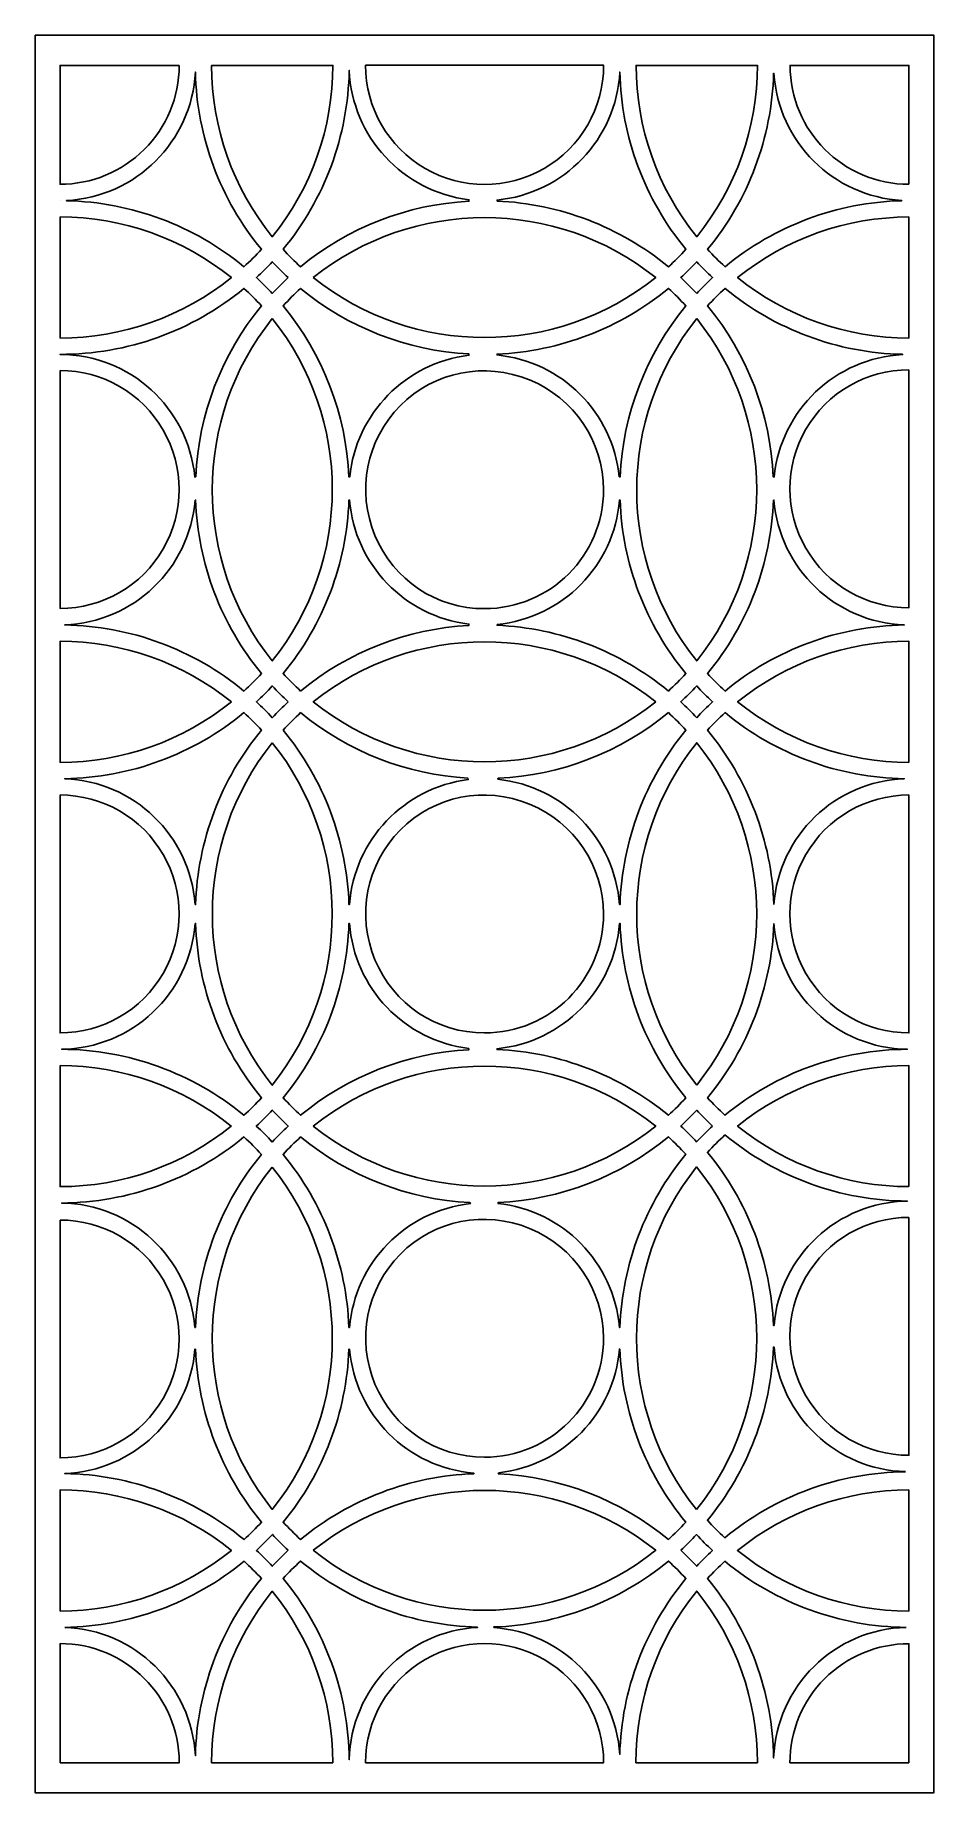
# Model space of a CAD drawing. Header units: centimetres. Extents: x -20.4 to -14.4, y -2.7 to 9.
import ezdxf

# ---------------------------------------------------------------- set-up
doc = ezdxf.new("R2010")
doc.units = ezdxf.units.CM
doc.header["$MEASUREMENT"] = 0
doc.layers.add('layer 1', color=7, linetype='Continuous')

msp = doc.modelspace()

# ---------------------------------------------------------------- linework, layer by layer
at = {"layer": 'layer 1', "color": 250, "lineweight": 30}
for points, knots in [([(-20.35797, 9.00077), (-20.35797, 9.00077), (-14.37881, 9.00077), (-14.37881, 9.00077), (-14.37881, 9.00077), (-14.37881, 9.00077), (-14.37881, -2.69947), (-14.37881, -2.69947), (-14.37881, -2.69947), (-14.37881, -2.69947), (-20.35797, -2.69947), (-20.35797, -2.69947), (-20.35797, -2.69947), (-20.35797, -2.69947), (-20.35797, 9.00077), (-20.35797, 9.00077)], [0, 0, 0, 0, 0.2, 0.2, 0.2, 0.2, 0.4, 0.4, 0.4, 0.4, 0.6, 0.6, 0.6, 0.6, 1, 1, 1, 1]), ([(-19.39979, 8.79985), (-19.39979, 8.79985), (-20.19246, 8.79985), (-20.19246, 8.79985), (-20.19246, 8.79985), (-20.19246, 8.79985), (-20.19246, 8.00802), (-20.19246, 8.00802), (-20.19246, 8.00802), (-19.98231, 8.00795), (-19.78073, 8.09134), (-19.63209, 8.23988), (-19.63209, 8.23988), (-19.48344, 8.38839), (-19.39988, 8.58889), (-19.39979, 8.79904)], [0, 0, 0, 0, 0.2, 0.2, 0.2, 0.2, 0.4, 0.4, 0.4, 0.4, 0.6, 0.6, 0.6, 0.6, 1, 1, 1, 1]), ([(-19.18371, 8.79985), (-19.18367, 8.38457), (-19.04145, 7.98205), (-18.78041, 7.65902), (-18.78041, 7.65902), (-18.51943, 7.98207), (-18.37711, 8.38457), (-18.37715, 8.79985), (-18.37715, 8.79985), (-18.37715, 8.79985), (-19.18371, 8.79985), (-19.18371, 8.79985)], [0, 0, 0, 0, 0.25, 0.25, 0.25, 0.25, 0.5, 0.5, 0.5, 0.5, 1, 1, 1, 1]), ([(-18.15941, 8.79988), (-18.15966, 8.5169), (-18.00887, 8.2553), (-17.76389, 8.11367), (-17.76389, 8.11367), (-17.5189, 7.97203), (-17.21696, 7.9719), (-16.97187, 8.1133), (-16.97187, 8.1133), (-16.72676, 8.25473), (-16.57575, 8.51549), (-16.57575, 8.79847), (-16.57575, 8.79847), (-16.57575, 8.79847), (-16.57575, 8.79921), (-16.57575, 8.79921), (-16.57575, 8.79921), (-16.57575, 8.79921), (-16.57575, 8.79988), (-16.57575, 8.79988), (-16.57575, 8.79988), (-16.57575, 8.79988), (-18.15941, 8.79988), (-18.15941, 8.79988)], [0, 0, 0, 0, 0.14285714, 0.14285714, 0.14285714, 0.14285714, 0.28571429, 0.28571429, 0.28571429, 0.28571429, 0.42857143, 0.42857143, 0.42857143, 0.42857143, 0.57142857, 0.57142857, 0.57142857, 0.57142857, 0.71428571, 0.71428571, 0.71428571, 0.71428571, 1, 1, 1, 1]), ([(-15.55306, 8.79985), (-15.55306, 8.79985), (-16.35964, 8.79985), (-16.35964, 8.79985), (-16.35964, 8.79985), (-16.35962, 8.38454), (-16.21738, 7.98203), (-15.95636, 7.659), (-15.95636, 7.659), (-15.69539, 7.98207), (-15.55304, 8.38457), (-15.55306, 8.79988)], [0, 0, 0, 0, 0.25, 0.25, 0.25, 0.25, 0.5, 0.5, 0.5, 0.5, 1, 1, 1, 1]), ([(-14.54434, 8.00802), (-14.54434, 8.00802), (-14.54434, 8.79985), (-14.54434, 8.79985), (-14.54434, 8.79985), (-14.54434, 8.79985), (-15.33534, 8.79985), (-15.33534, 8.79985), (-15.33534, 8.79985), (-15.33507, 8.36259), (-14.9816, 8.0082), (-14.54432, 8.00802)], [0, 0, 0, 0, 0.25, 0.25, 0.25, 0.25, 0.5, 0.5, 0.5, 0.5, 1, 1, 1, 1]), ([(-20.15014, 7.90013), (-20.15014, 7.90013), (-20.14962, 7.89868), (-20.14962, 7.89868), (-20.14962, 7.89868), (-19.71785, 7.88891), (-19.30173, 7.73398), (-18.9686, 7.45912), (-18.9686, 7.45912), (-18.92816, 7.49604), (-18.88943, 7.53477), (-18.85247, 7.57517), (-18.85247, 7.57517), (-19.1272, 7.90804), (-19.28202, 8.32393), (-19.29204, 8.75542), (-19.29204, 8.75542), (-19.316, 8.29263), (-19.68731, 7.92305), (-20.15014, 7.90013)], [0, 0, 0, 0, 0.16666667, 0.16666667, 0.16666667, 0.16666667, 0.33333333, 0.33333333, 0.33333333, 0.33333333, 0.5, 0.5, 0.5, 0.5, 0.66666667, 0.66666667, 0.66666667, 0.66666667, 1, 1, 1, 1]), ([(-18.70835, 7.57517), (-18.67135, 7.5347), (-18.63254, 7.49592), (-18.59203, 7.45894), (-18.59203, 7.45894), (-18.27505, 7.72036), (-17.88239, 7.8734), (-17.47212, 7.89558), (-17.47212, 7.89558), (-17.47212, 7.89558), (-17.47212, 7.90528), (-17.47212, 7.90528), (-17.47212, 7.90528), (-17.91222, 7.95885), (-18.24911, 8.32361), (-18.26857, 8.76654), (-18.26857, 8.76654), (-18.27607, 8.3312), (-18.43124, 7.91102), (-18.70835, 7.57517)], [0, 0, 0, 0, 0.16666667, 0.16666667, 0.16666667, 0.16666667, 0.33333333, 0.33333333, 0.33333333, 0.33333333, 0.5, 0.5, 0.5, 0.5, 0.66666667, 0.66666667, 0.66666667, 0.66666667, 1, 1, 1, 1]), ([(-17.28504, 7.89657), (-16.86758, 7.8785), (-16.46714, 7.72477), (-16.14475, 7.45894), (-16.14475, 7.45894), (-16.10423, 7.4959), (-16.06543, 7.5347), (-16.02842, 7.57517), (-16.02842, 7.57517), (-16.30316, 7.90804), (-16.45798, 8.32393), (-16.46797, 8.75542), (-16.46797, 8.75542), (-16.49166, 8.30846), (-16.83954, 7.94597), (-17.28504, 7.90297), (-17.28504, 7.90297), (-17.28504, 7.90297), (-17.28506, 7.89657), (-17.28506, 7.89657)], [0, 0, 0, 0, 0.16666667, 0.16666667, 0.16666667, 0.16666667, 0.33333333, 0.33333333, 0.33333333, 0.33333333, 0.5, 0.5, 0.5, 0.5, 0.66666667, 0.66666667, 0.66666667, 0.66666667, 1, 1, 1, 1]), ([(-14.59258, 7.90052), (-15.04882, 7.92672), (-15.4137, 8.29032), (-15.44261, 8.74637), (-15.44261, 8.74637), (-15.44261, 8.74637), (-15.44497, 8.74685), (-15.44497, 8.74685), (-15.44497, 8.74685), (-15.45674, 8.31834), (-15.61149, 7.90583), (-15.88429, 7.57517), (-15.88429, 7.57517), (-15.84736, 7.53475), (-15.80861, 7.49604), (-15.76817, 7.45912), (-15.76817, 7.45912), (-15.43649, 7.73289), (-15.02234, 7.88759), (-14.5924, 7.89856), (-14.5924, 7.89856), (-14.5924, 7.89856), (-14.59258, 7.90052), (-14.59258, 7.90052)], [0, 0, 0, 0, 0.14285714, 0.14285714, 0.14285714, 0.14285714, 0.28571429, 0.28571429, 0.28571429, 0.28571429, 0.42857143, 0.42857143, 0.42857143, 0.42857143, 0.57142857, 0.57142857, 0.57142857, 0.57142857, 0.71428571, 0.71428571, 0.71428571, 0.71428571, 1, 1, 1, 1]), ([(-18.50813, 7.38692), (-17.84082, 6.8551), (-16.89554, 6.85457), (-16.22865, 7.38692), (-16.22865, 7.38692), (-16.89586, 7.91908), (-17.84136, 7.91961), (-18.50813, 7.38692)], [0, 0, 0, 0, 0.33333333, 0.33333333, 0.33333333, 0.33333333, 1, 1, 1, 1]), ([(-20.19243, 7.79032), (-19.77764, 7.79016), (-19.37518, 7.64774), (-19.05249, 7.38711), (-19.05249, 7.38711), (-19.37523, 7.12665), (-19.77773, 6.98459), (-20.19246, 6.98455), (-20.19246, 6.98455), (-20.19246, 6.98455), (-20.19243, 7.79032), (-20.19243, 7.79032)], [0, 0, 0, 0, 0.25, 0.25, 0.25, 0.25, 0.5, 0.5, 0.5, 0.5, 1, 1, 1, 1]), ([(-14.54434, 7.79032), (-14.95932, 7.79009), (-15.3615, 7.6479), (-15.68429, 7.38711), (-15.68429, 7.38711), (-15.36135, 7.12658), (-14.95923, 6.98453), (-14.54434, 6.98455), (-14.54434, 6.98455), (-14.54434, 6.98455), (-14.54434, 7.79032), (-14.54434, 7.79032)], [0, 0, 0, 0, 0.25, 0.25, 0.25, 0.25, 0.5, 0.5, 0.5, 0.5, 1, 1, 1, 1]), ([(-18.6745, 7.3869), (-18.71116, 7.42079), (-18.7465, 7.45611), (-18.78041, 7.49274), (-18.78041, 7.49274), (-18.81427, 7.45615), (-18.84956, 7.4209), (-18.88615, 7.38706), (-18.88615, 7.38706), (-18.84952, 7.35313), (-18.81421, 7.31779), (-18.78029, 7.28111), (-18.78029, 7.28111), (-18.74641, 7.31775), (-18.71111, 7.35302), (-18.6745, 7.3869)], [0, 0, 0, 0, 0.2, 0.2, 0.2, 0.2, 0.4, 0.4, 0.4, 0.4, 0.6, 0.6, 0.6, 0.6, 1, 1, 1, 1]), ([(-15.95647, 7.28111), (-15.92259, 7.31779), (-15.88727, 7.35313), (-15.85062, 7.38706), (-15.85062, 7.38706), (-15.88722, 7.4209), (-15.9225, 7.45615), (-15.95636, 7.49274), (-15.95636, 7.49274), (-15.99027, 7.45609), (-16.02561, 7.42079), (-16.06229, 7.3869), (-16.06229, 7.3869), (-16.02566, 7.35302), (-15.99037, 7.31775), (-15.9565, 7.28111)], [0, 0, 0, 0, 0.2, 0.2, 0.2, 0.2, 0.4, 0.4, 0.4, 0.4, 0.6, 0.6, 0.6, 0.6, 1, 1, 1, 1]), ([(-19.28992, 6.05966), (-19.28992, 6.05966), (-19.29575, 6.05966), (-19.29575, 6.05966), (-19.29575, 6.05966), (-19.34095, 6.52185), (-19.72805, 6.87463), (-20.19246, 6.87571), (-20.19246, 6.87571), (-19.7458, 6.87574), (-19.3133, 7.03092), (-18.96865, 7.31502), (-18.96865, 7.31502), (-18.92814, 7.27802), (-18.88932, 7.23917), (-18.85234, 7.19864), (-18.85234, 7.19864), (-19.11797, 6.87645), (-19.27157, 6.47684), (-19.28992, 6.05966)], [0, 0, 0, 0, 0.16666667, 0.16666667, 0.16666667, 0.16666667, 0.33333333, 0.33333333, 0.33333333, 0.33333333, 0.5, 0.5, 0.5, 0.5, 0.66666667, 0.66666667, 0.66666667, 0.66666667, 1, 1, 1, 1]), ([(-18.592, 7.31489), (-18.6325, 7.27791), (-18.6713, 7.23911), (-18.70828, 7.19861), (-18.70828, 7.19861), (-18.44285, 6.87654), (-18.28934, 6.47661), (-18.27097, 6.05966), (-18.27097, 6.05966), (-18.27097, 6.05966), (-18.26509, 6.05966), (-18.26509, 6.05966), (-18.26509, 6.05966), (-18.2231, 6.48178), (-17.89322, 6.81839), (-17.47212, 6.86971), (-17.47212, 6.86971), (-17.47212, 6.86971), (-17.47212, 6.8785), (-17.47212, 6.8785), (-17.47212, 6.8785), (-17.88235, 6.90062), (-18.27492, 7.05366), (-18.592, 7.31489)], [0, 0, 0, 0, 0.14285714, 0.14285714, 0.14285714, 0.14285714, 0.28571429, 0.28571429, 0.28571429, 0.28571429, 0.42857143, 0.42857143, 0.42857143, 0.42857143, 0.57142857, 0.57142857, 0.57142857, 0.57142857, 0.71428571, 0.71428571, 0.71428571, 0.71428571, 1, 1, 1, 1]), ([(-16.47169, 6.05966), (-16.47169, 6.05966), (-16.46582, 6.05966), (-16.46582, 6.05966), (-16.46582, 6.05966), (-16.44748, 6.47661), (-16.29388, 6.87649), (-16.02852, 7.1986), (-16.02852, 7.1986), (-16.06548, 7.23911), (-16.10427, 7.27791), (-16.14478, 7.31489), (-16.14478, 7.31489), (-16.46721, 7.04918), (-16.86765, 6.89563), (-17.28506, 6.87751), (-17.28506, 6.87751), (-17.28506, 6.87751), (-17.28506, 6.87183), (-17.28506, 6.87183), (-17.28506, 6.87183), (-16.85514, 6.82992), (-16.5146, 6.48947), (-16.47169, 6.05966)], [0, 0, 0, 0, 0.14285714, 0.14285714, 0.14285714, 0.14285714, 0.28571429, 0.28571429, 0.28571429, 0.28571429, 0.42857143, 0.42857143, 0.42857143, 0.42857143, 0.57142857, 0.57142857, 0.57142857, 0.57142857, 0.71428571, 0.71428571, 0.71428571, 0.71428571, 1, 1, 1, 1]), ([(-14.58751, 6.87617), (-15.01904, 6.88584), (-15.43502, 7.04052), (-15.76815, 7.31502), (-15.76815, 7.31502), (-15.80866, 7.27802), (-15.84746, 7.23917), (-15.88444, 7.19864), (-15.88444, 7.19864), (-15.61887, 6.87661), (-15.46527, 6.47666), (-15.44688, 6.05966), (-15.44688, 6.05966), (-15.44688, 6.05966), (-15.44104, 6.05966), (-15.44104, 6.05966), (-15.44104, 6.05966), (-15.39739, 6.50505), (-15.03372, 6.85159), (-14.58676, 6.8747), (-14.58676, 6.8747), (-14.58676, 6.8747), (-14.58751, 6.87617), (-14.58751, 6.87617)], [0, 0, 0, 0, 0.14285714, 0.14285714, 0.14285714, 0.14285714, 0.28571429, 0.28571429, 0.28571429, 0.28571429, 0.42857143, 0.42857143, 0.42857143, 0.42857143, 0.57142857, 0.57142857, 0.57142857, 0.57142857, 0.71428571, 0.71428571, 0.71428571, 0.71428571, 1, 1, 1, 1]), ([(-18.78031, 7.11474), (-19.31247, 6.44755), (-19.313, 5.50205), (-18.78031, 4.8353), (-18.78031, 4.8353), (-18.24851, 5.50261), (-18.24796, 6.44785), (-18.78031, 7.11471)], [0, 0, 0, 0, 0.33333333, 0.33333333, 0.33333333, 0.33333333, 1, 1, 1, 1]), ([(-15.95646, 7.11474), (-16.48829, 6.44743), (-16.48881, 5.50217), (-15.95646, 4.8353), (-15.95646, 4.8353), (-15.42432, 5.50249), (-15.4238, 6.44796), (-15.95646, 7.11471)], [0, 0, 0, 0, 0.33333333, 0.33333333, 0.33333333, 0.33333333, 1, 1, 1, 1]), ([(-16.57655, 5.97499), (-16.57773, 6.29575), (-16.77199, 6.58422), (-17.06879, 6.70589), (-17.06879, 6.70589), (-17.36557, 6.82756), (-17.70232, 6.76256), (-17.92831, 6.53491), (-17.92831, 6.53491), (-18.15429, 6.30729), (-18.22088, 5.96593), (-18.09704, 5.67005), (-18.09704, 5.67005), (-17.97323, 5.37415), (-17.68914, 5.18199), (-17.36839, 5.18316), (-17.36839, 5.18316), (-16.93078, 5.18343), (-16.57628, 5.53741), (-16.57655, 5.97502)], [0, 0, 0, 0, 0.16666667, 0.16666667, 0.16666667, 0.16666667, 0.33333333, 0.33333333, 0.33333333, 0.33333333, 0.5, 0.5, 0.5, 0.5, 0.66666667, 0.66666667, 0.66666667, 0.66666667, 1, 1, 1, 1]), ([(-20.19246, 6.76826), (-19.90955, 6.76826), (-19.64817, 6.61734), (-19.50672, 6.37234), (-19.50672, 6.37234), (-19.36526, 6.12734), (-19.36526, 5.82551), (-19.50672, 5.58051), (-19.50672, 5.58051), (-19.64814, 5.33551), (-19.90955, 5.18459), (-20.19246, 5.18459), (-20.19246, 5.18459), (-20.19246, 5.18459), (-20.19246, 6.76826), (-20.19246, 6.76826)], [0, 0, 0, 0, 0.2, 0.2, 0.2, 0.2, 0.4, 0.4, 0.4, 0.4, 0.6, 0.6, 0.6, 0.6, 1, 1, 1, 1]), ([(-14.54434, 6.77301), (-14.82722, 6.77301), (-15.08863, 6.62208), (-15.23008, 6.3771), (-15.23008, 6.3771), (-15.37153, 6.1321), (-15.37153, 5.83027), (-15.23008, 5.58527), (-15.23008, 5.58527), (-15.08863, 5.34026), (-14.82722, 5.18935), (-14.54434, 5.18935), (-14.54434, 5.18935), (-14.54434, 5.18935), (-14.54434, 6.77301), (-14.54434, 6.77301)], [0, 0, 0, 0, 0.2, 0.2, 0.2, 0.2, 0.4, 0.4, 0.4, 0.4, 0.6, 0.6, 0.6, 0.6, 1, 1, 1, 1]), ([(-19.29437, 5.90642), (-19.29437, 5.90642), (-19.29054, 5.90642), (-19.29054, 5.90642), (-19.29054, 5.90642), (-19.27542, 5.48361), (-19.12153, 5.07779), (-18.85234, 4.7514), (-18.85234, 4.7514), (-18.88932, 4.71086), (-18.92809, 4.67204), (-18.96858, 4.63503), (-18.96858, 4.63503), (-19.30501, 4.91263), (-19.72547, 5.0677), (-20.1616, 5.07486), (-20.1616, 5.07486), (-19.70324, 5.09229), (-19.33057, 5.44915), (-19.29437, 5.90642)], [0, 0, 0, 0, 0.16666667, 0.16666667, 0.16666667, 0.16666667, 0.33333333, 0.33333333, 0.33333333, 0.33333333, 0.5, 0.5, 0.5, 0.5, 0.66666667, 0.66666667, 0.66666667, 0.66666667, 1, 1, 1, 1]), ([(-18.59187, 4.63501), (-18.6324, 4.67204), (-18.67125, 4.71086), (-18.70828, 4.75142), (-18.70828, 4.75142), (-18.43929, 5.0779), (-18.28537, 5.48365), (-18.27033, 5.90642), (-18.27033, 5.90642), (-18.27033, 5.90642), (-18.26647, 5.90642), (-18.26647, 5.90642), (-18.26647, 5.90642), (-18.23129, 5.47712), (-17.89973, 5.13192), (-17.47212, 5.08033), (-17.47212, 5.08033), (-17.47212, 5.08033), (-17.47212, 5.07154), (-17.47212, 5.07154), (-17.47212, 5.07154), (-17.88249, 5.04933), (-18.27478, 4.89648), (-18.59187, 4.63503)], [0, 0, 0, 0, 0.14285714, 0.14285714, 0.14285714, 0.14285714, 0.28571429, 0.28571429, 0.28571429, 0.28571429, 0.42857143, 0.42857143, 0.42857143, 0.42857143, 0.57142857, 0.57142857, 0.57142857, 0.57142857, 0.71428571, 0.71428571, 0.71428571, 0.71428571, 1, 1, 1, 1]), ([(-17.28506, 5.07818), (-16.84863, 5.12098), (-16.50555, 5.46932), (-16.4703, 5.90642), (-16.4703, 5.90642), (-16.4703, 5.90642), (-16.46645, 5.90642), (-16.46645, 5.90642), (-16.46645, 5.90642), (-16.45135, 5.48365), (-16.29755, 5.07786), (-16.0285, 4.75142), (-16.0285, 4.75142), (-16.06552, 4.71086), (-16.10437, 4.67204), (-16.1449, 4.63501), (-16.1449, 4.63501), (-16.46744, 4.90085), (-16.86749, 5.05443), (-17.28506, 5.07253), (-17.28506, 5.07253), (-17.28506, 5.07253), (-17.28506, 5.07818), (-17.28506, 5.07818)], [0, 0, 0, 0, 0.14285714, 0.14285714, 0.14285714, 0.14285714, 0.28571429, 0.28571429, 0.28571429, 0.28571429, 0.42857143, 0.42857143, 0.42857143, 0.42857143, 0.57142857, 0.57142857, 0.57142857, 0.57142857, 0.71428571, 0.71428571, 0.71428571, 0.71428571, 1, 1, 1, 1]), ([(-15.44623, 5.90642), (-15.44623, 5.90642), (-15.4424, 5.90642), (-15.4424, 5.90642), (-15.4424, 5.90642), (-15.40575, 5.4492), (-15.03355, 5.09182), (-14.57518, 5.07486), (-14.57518, 5.07486), (-15.01131, 5.06766), (-15.43181, 4.9127), (-15.76819, 4.63506), (-15.76819, 4.63506), (-15.80868, 4.67206), (-15.84748, 4.71086), (-15.88444, 4.7514), (-15.88444, 4.7514), (-15.61531, 5.07784), (-15.4613, 5.48361), (-15.44623, 5.90642)], [0, 0, 0, 0, 0.16666667, 0.16666667, 0.16666667, 0.16666667, 0.33333333, 0.33333333, 0.33333333, 0.33333333, 0.5, 0.5, 0.5, 0.5, 0.66666667, 0.66666667, 0.66666667, 0.66666667, 1, 1, 1, 1]), ([(-16.22881, 4.56297), (-16.89595, 5.09499), (-17.84126, 5.09552), (-18.50798, 4.563), (-18.50798, 4.563), (-17.84084, 4.03098), (-16.89551, 4.03045), (-16.22881, 4.56297)], [0, 0, 0, 0, 0.33333333, 0.33333333, 0.33333333, 0.33333333, 1, 1, 1, 1]), ([(-19.05242, 4.563), (-19.37528, 4.82378), (-19.77743, 4.96611), (-20.19246, 4.96628), (-20.19246, 4.96628), (-20.19246, 4.96628), (-20.19246, 4.15969), (-20.19246, 4.15969), (-20.19246, 4.15969), (-19.77743, 4.15992), (-19.37523, 4.30214), (-19.05242, 4.56297)], [0, 0, 0, 0, 0.25, 0.25, 0.25, 0.25, 0.5, 0.5, 0.5, 0.5, 1, 1, 1, 1]), ([(-14.54434, 4.15969), (-14.54434, 4.15969), (-14.54434, 4.96628), (-14.54434, 4.96628), (-14.54434, 4.96628), (-14.95937, 4.96605), (-15.36157, 4.82383), (-15.68436, 4.56297), (-15.68436, 4.56297), (-15.3615, 4.30218), (-14.95934, 4.15985), (-14.54432, 4.15969)], [0, 0, 0, 0, 0.25, 0.25, 0.25, 0.25, 0.5, 0.5, 0.5, 0.5, 1, 1, 1, 1]), ([(-18.67435, 4.56297), (-18.71102, 4.5969), (-18.74636, 4.63224), (-18.78029, 4.66893), (-18.78029, 4.66893), (-18.81418, 4.63224), (-18.8495, 4.5969), (-18.88613, 4.56297), (-18.88613, 4.56297), (-18.8495, 4.52906), (-18.81418, 4.49372), (-18.78029, 4.45704), (-18.78029, 4.45704), (-18.74636, 4.49372), (-18.71102, 4.52906), (-18.67435, 4.563)], [0, 0, 0, 0, 0.2, 0.2, 0.2, 0.2, 0.4, 0.4, 0.4, 0.4, 0.6, 0.6, 0.6, 0.6, 1, 1, 1, 1]), ([(-15.9565, 4.45704), (-15.99041, 4.49372), (-16.02575, 4.52906), (-16.06243, 4.563), (-16.06243, 4.563), (-16.02575, 4.5969), (-15.99041, 4.63224), (-15.9565, 4.66893), (-15.9565, 4.66893), (-15.92259, 4.63224), (-15.88727, 4.5969), (-15.85064, 4.56297), (-15.85064, 4.56297), (-15.88727, 4.52906), (-15.92259, 4.49372), (-15.9565, 4.45704)], [0, 0, 0, 0, 0.2, 0.2, 0.2, 0.2, 0.4, 0.4, 0.4, 0.4, 0.6, 0.6, 0.6, 0.6, 1, 1, 1, 1]), ([(-19.29391, 3.21306), (-19.32735, 3.67306), (-19.7007, 4.03412), (-20.1616, 4.05111), (-20.1616, 4.05111), (-19.72549, 4.05831), (-19.30496, 4.21326), (-18.96858, 4.4909), (-18.96858, 4.4909), (-18.92809, 4.45391), (-18.88932, 4.4151), (-18.85234, 4.37459), (-18.85234, 4.37459), (-19.12289, 4.04642), (-19.27706, 3.63813), (-19.29077, 3.21306), (-19.29077, 3.21306), (-19.29077, 3.21306), (-19.29391, 3.21306), (-19.29391, 3.21306)], [0, 0, 0, 0, 0.16666667, 0.16666667, 0.16666667, 0.16666667, 0.33333333, 0.33333333, 0.33333333, 0.33333333, 0.5, 0.5, 0.5, 0.5, 0.66666667, 0.66666667, 0.66666667, 0.66666667, 1, 1, 1, 1]), ([(-18.70828, 4.37454), (-18.67125, 4.41508), (-18.6324, 4.45393), (-18.59187, 4.49095), (-18.59187, 4.49095), (-18.27658, 4.23104), (-17.88696, 4.0783), (-17.47902, 4.05483), (-17.47902, 4.05483), (-17.47902, 4.05483), (-17.47603, 4.04518), (-17.47603, 4.04518), (-17.47603, 4.04518), (-17.90433, 3.99126), (-18.23517, 3.64361), (-18.26693, 3.21306), (-18.26693, 3.21306), (-18.26693, 3.21306), (-18.27011, 3.21306), (-18.27011, 3.21306), (-18.27011, 3.21306), (-18.28385, 3.63809), (-18.43782, 4.04638), (-18.70828, 4.37454)], [0, 0, 0, 0, 0.14285714, 0.14285714, 0.14285714, 0.14285714, 0.28571429, 0.28571429, 0.28571429, 0.28571429, 0.42857143, 0.42857143, 0.42857143, 0.42857143, 0.57142857, 0.57142857, 0.57142857, 0.57142857, 0.71428571, 0.71428571, 0.71428571, 0.71428571, 1, 1, 1, 1]), ([(-16.46984, 3.21306), (-16.50232, 3.65076), (-16.84302, 4.00215), (-17.27958, 4.04726), (-17.27958, 4.04726), (-17.27958, 4.04726), (-17.2774, 4.05379), (-17.2774, 4.05379), (-17.2774, 4.05379), (-16.86253, 4.07347), (-16.46536, 4.22673), (-16.1449, 4.49093), (-16.1449, 4.49093), (-16.10437, 4.45393), (-16.06552, 4.41508), (-16.02852, 4.37454), (-16.02852, 4.37454), (-16.29891, 4.04633), (-16.45297, 3.63809), (-16.46667, 3.21306), (-16.46667, 3.21306), (-16.46667, 3.21306), (-16.46984, 3.21306), (-16.46984, 3.21306)], [0, 0, 0, 0, 0.14285714, 0.14285714, 0.14285714, 0.14285714, 0.28571429, 0.28571429, 0.28571429, 0.28571429, 0.42857143, 0.42857143, 0.42857143, 0.42857143, 0.57142857, 0.57142857, 0.57142857, 0.57142857, 0.71428571, 0.71428571, 0.71428571, 0.71428571, 1, 1, 1, 1]), ([(-15.44286, 3.21306), (-15.45865, 3.6383), (-15.6137, 4.04629), (-15.88444, 4.37457), (-15.88444, 4.37457), (-15.84748, 4.41508), (-15.80868, 4.45391), (-15.76819, 4.4909), (-15.76819, 4.4909), (-15.43176, 4.21331), (-15.01131, 4.05825), (-14.57518, 4.05111), (-14.57518, 4.05111), (-15.03605, 4.03366), (-15.40988, 3.67309), (-15.44286, 3.21306)], [0, 0, 0, 0, 0.2, 0.2, 0.2, 0.2, 0.4, 0.4, 0.4, 0.4, 0.6, 0.6, 0.6, 0.6, 1, 1, 1, 1]), ([(-18.78031, 4.29067), (-18.24851, 3.62447), (-18.24904, 2.67786), (-18.78031, 2.01123), (-18.78031, 2.01123), (-19.31247, 2.67733), (-19.31191, 3.62415), (-18.78031, 4.29067)], [0, 0, 0, 0, 0.33333333, 0.33333333, 0.33333333, 0.33333333, 1, 1, 1, 1]), ([(-15.95646, 2.01123), (-15.42432, 2.67842), (-15.4238, 3.6239), (-15.95646, 4.29067), (-15.95646, 4.29067), (-16.48829, 3.62336), (-16.48881, 2.67812), (-15.95646, 2.01123)], [0, 0, 0, 0, 0.33333333, 0.33333333, 0.33333333, 0.33333333, 1, 1, 1, 1]), ([(-16.57655, 3.15095), (-16.57773, 3.47171), (-16.77199, 3.76015), (-17.06877, 3.88182), (-17.06877, 3.88182), (-17.36557, 4.00349), (-17.7023, 3.93852), (-17.92828, 3.71087), (-17.92828, 3.71087), (-18.15427, 3.48322), (-18.22088, 3.14187), (-18.09704, 2.846), (-18.09704, 2.846), (-17.9732, 2.5501), (-17.68914, 2.35794), (-17.36839, 2.35911), (-17.36839, 2.35911), (-16.93078, 2.35939), (-16.57628, 2.71337), (-16.57655, 3.15095)], [0, 0, 0, 0, 0.16666667, 0.16666667, 0.16666667, 0.16666667, 0.33333333, 0.33333333, 0.33333333, 0.33333333, 0.5, 0.5, 0.5, 0.5, 0.66666667, 0.66666667, 0.66666667, 0.66666667, 1, 1, 1, 1]), ([(-20.19246, 3.94279), (-19.90955, 3.94279), (-19.64817, 3.79186), (-19.50672, 3.54686), (-19.50672, 3.54686), (-19.36526, 3.30186), (-19.36526, 3.00004), (-19.50672, 2.75503), (-19.50672, 2.75503), (-19.64814, 2.51003), (-19.90955, 2.35911), (-20.19246, 2.35911), (-20.19246, 2.35911), (-20.19246, 2.35911), (-20.19246, 3.94279), (-20.19246, 3.94279)], [0, 0, 0, 0, 0.2, 0.2, 0.2, 0.2, 0.4, 0.4, 0.4, 0.4, 0.6, 0.6, 0.6, 0.6, 1, 1, 1, 1]), ([(-14.54434, 3.94279), (-14.82722, 3.94279), (-15.08863, 3.79184), (-15.23008, 3.54686), (-15.23008, 3.54686), (-15.37153, 3.30186), (-15.37153, 3.00004), (-15.23008, 2.75503), (-15.23008, 2.75503), (-15.08863, 2.51003), (-14.82722, 2.35911), (-14.54434, 2.35911), (-14.54434, 2.35911), (-14.54434, 2.35911), (-14.54434, 3.94279), (-14.54434, 3.94279)], [0, 0, 0, 0, 0.2, 0.2, 0.2, 0.2, 0.4, 0.4, 0.4, 0.4, 0.6, 0.6, 0.6, 0.6, 1, 1, 1, 1]), ([(-19.29398, 3.08773), (-19.29398, 3.08773), (-19.29072, 3.08773), (-19.29072, 3.08773), (-19.29072, 3.08773), (-19.27671, 2.66304), (-19.12268, 2.25515), (-18.85234, 1.92732), (-18.85234, 1.92732), (-18.88943, 1.88668), (-18.92834, 1.84774), (-18.96897, 1.81062), (-18.96897, 1.81062), (-19.31087, 2.09255), (-19.73929, 2.24785), (-20.18243, 2.25032), (-20.18243, 2.25032), (-19.71363, 2.25695), (-19.32782, 2.62009), (-19.29398, 3.08773)], [0, 0, 0, 0, 0.16666667, 0.16666667, 0.16666667, 0.16666667, 0.33333333, 0.33333333, 0.33333333, 0.33333333, 0.5, 0.5, 0.5, 0.5, 0.66666667, 0.66666667, 0.66666667, 0.66666667, 1, 1, 1, 1]), ([(-17.47212, 2.25626), (-17.47212, 2.25626), (-17.47212, 2.24747), (-17.47212, 2.24747), (-17.47212, 2.24747), (-17.88249, 2.22528), (-18.27478, 2.07241), (-18.59187, 1.81094), (-18.59187, 1.81094), (-18.6324, 1.84797), (-18.67125, 1.88681), (-18.70828, 1.92735), (-18.70828, 1.92735), (-18.43811, 2.25526), (-18.28406, 2.66309), (-18.27014, 3.08773), (-18.27014, 3.08773), (-18.27014, 3.08773), (-18.26686, 3.08773), (-18.26686, 3.08773), (-18.26686, 3.08773), (-18.23416, 2.65619), (-17.90178, 2.30803), (-17.47212, 2.25626)], [0, 0, 0, 0, 0.14285714, 0.14285714, 0.14285714, 0.14285714, 0.28571429, 0.28571429, 0.28571429, 0.28571429, 0.42857143, 0.42857143, 0.42857143, 0.42857143, 0.57142857, 0.57142857, 0.57142857, 0.57142857, 0.71428571, 0.71428571, 0.71428571, 0.71428571, 1, 1, 1, 1]), ([(-16.02852, 1.92735), (-16.06552, 1.88681), (-16.10437, 1.84797), (-16.1449, 1.81094), (-16.1449, 1.81094), (-16.46744, 2.07681), (-16.86749, 2.23038), (-17.28506, 2.24846), (-17.28506, 2.24846), (-17.28506, 2.24846), (-17.28506, 2.25413), (-17.28506, 2.25413), (-17.28506, 2.25413), (-16.8466, 2.29707), (-16.50264, 2.64839), (-16.46993, 3.08773), (-16.46993, 3.08773), (-16.46993, 3.08773), (-16.46663, 3.08773), (-16.46663, 3.08773), (-16.46663, 3.08773), (-16.45264, 2.66309), (-16.29873, 2.25524), (-16.02852, 1.92735)], [0, 0, 0, 0, 0.14285714, 0.14285714, 0.14285714, 0.14285714, 0.28571429, 0.28571429, 0.28571429, 0.28571429, 0.42857143, 0.42857143, 0.42857143, 0.42857143, 0.57142857, 0.57142857, 0.57142857, 0.57142857, 0.71428571, 0.71428571, 0.71428571, 0.71428571, 1, 1, 1, 1]), ([(-15.44279, 3.08773), (-15.45882, 2.66307), (-15.61412, 2.25522), (-15.88444, 1.92732), (-15.88444, 1.92732), (-15.84758, 1.88693), (-15.80891, 1.84822), (-15.76858, 1.81131), (-15.76858, 1.81131), (-15.4267, 2.09299), (-14.99781, 2.24806), (-14.55487, 2.25032), (-14.55487, 2.25032), (-15.02293, 2.25672), (-15.40851, 2.62087), (-15.44279, 3.08773)], [0, 0, 0, 0, 0.2, 0.2, 0.2, 0.2, 0.4, 0.4, 0.4, 0.4, 0.6, 0.6, 0.6, 0.6, 1, 1, 1, 1]), ([(-18.50798, 1.73893), (-17.84084, 1.20693), (-16.89551, 1.20638), (-16.22881, 1.73893), (-16.22881, 1.73893), (-16.89595, 2.27092), (-17.84126, 2.27145), (-18.50796, 1.73893)], [0, 0, 0, 0, 0.33333333, 0.33333333, 0.33333333, 0.33333333, 1, 1, 1, 1]), ([(-20.19243, 2.14149), (-19.77779, 2.14135), (-19.37548, 1.99902), (-19.05286, 1.73856), (-19.05286, 1.73856), (-19.37544, 1.47804), (-19.77779, 1.33585), (-20.19246, 1.33565), (-20.19246, 1.33565), (-20.19246, 1.33565), (-20.19243, 2.14149), (-20.19243, 2.14149)], [0, 0, 0, 0, 0.25, 0.25, 0.25, 0.25, 0.5, 0.5, 0.5, 0.5, 1, 1, 1, 1]), ([(-14.54432, 1.33565), (-14.95932, 1.33578), (-15.36198, 1.47834), (-15.68474, 1.73923), (-15.68474, 1.73923), (-15.36184, 1.99967), (-14.95919, 2.14166), (-14.54434, 2.14149), (-14.54434, 2.14149), (-14.54434, 2.14149), (-14.54434, 1.33565), (-14.54434, 1.33565)], [0, 0, 0, 0, 0.25, 0.25, 0.25, 0.25, 0.5, 0.5, 0.5, 0.5, 1, 1, 1, 1]), ([(-18.78061, 1.63263), (-18.7466, 1.66944), (-18.71114, 1.7049), (-18.67435, 1.73893), (-18.67435, 1.73893), (-18.71102, 1.77283), (-18.74636, 1.80817), (-18.78029, 1.84486), (-18.78029, 1.84486), (-18.81429, 1.80806), (-18.84975, 1.77261), (-18.88652, 1.73856), (-18.88652, 1.73856), (-18.84986, 1.70465), (-18.81453, 1.66931), (-18.78061, 1.63263)], [0, 0, 0, 0, 0.2, 0.2, 0.2, 0.2, 0.4, 0.4, 0.4, 0.4, 0.6, 0.6, 0.6, 0.6, 1, 1, 1, 1]), ([(-15.85108, 1.73932), (-15.88774, 1.70545), (-15.92308, 1.67016), (-15.95699, 1.63352), (-15.95699, 1.63352), (-15.99076, 1.67), (-16.02594, 1.70518), (-16.06243, 1.73893), (-16.06243, 1.73893), (-16.02575, 1.77283), (-15.99041, 1.80817), (-15.9565, 1.84483), (-15.9565, 1.84483), (-15.92273, 1.80833), (-15.88755, 1.77313), (-15.85108, 1.73932)], [0, 0, 0, 0, 0.2, 0.2, 0.2, 0.2, 0.4, 0.4, 0.4, 0.4, 0.6, 0.6, 0.6, 0.6, 1, 1, 1, 1]), ([(-19.29042, 0.39889), (-19.27466, 0.82016), (-19.12072, 1.2248), (-18.85264, 1.55013), (-18.85264, 1.55013), (-18.88964, 1.59066), (-18.92846, 1.62952), (-18.96897, 1.66651), (-18.96897, 1.66651), (-19.31067, 1.38465), (-19.73948, 1.22935), (-20.18241, 1.22681), (-20.18241, 1.22681), (-19.71782, 1.2206), (-19.33373, 0.86186), (-19.29469, 0.39889), (-19.29469, 0.39889), (-19.29469, 0.39889), (-19.2904, 0.39889), (-19.2904, 0.39889)], [0, 0, 0, 0, 0.16666667, 0.16666667, 0.16666667, 0.16666667, 0.33333333, 0.33333333, 0.33333333, 0.33333333, 0.5, 0.5, 0.5, 0.5, 0.66666667, 0.66666667, 0.66666667, 0.66666667, 1, 1, 1, 1]), ([(-17.46626, 1.23006), (-17.87854, 1.25104), (-18.27333, 1.40431), (-18.59187, 1.66688), (-18.59187, 1.66688), (-18.63251, 1.62977), (-18.67145, 1.5908), (-18.70858, 1.55015), (-18.70858, 1.55015), (-18.44037, 1.22487), (-18.28644, 0.82021), (-18.27048, 0.39889), (-18.27048, 0.39889), (-18.27048, 0.39889), (-18.26619, 0.39889), (-18.26619, 0.39889), (-18.26619, 0.39889), (-18.22968, 0.82997), (-17.89257, 1.17508), (-17.46258, 1.22263), (-17.46258, 1.22263), (-17.46258, 1.22263), (-17.46626, 1.23006), (-17.46626, 1.23006)], [0, 0, 0, 0, 0.14285714, 0.14285714, 0.14285714, 0.14285714, 0.28571429, 0.28571429, 0.28571429, 0.28571429, 0.42857143, 0.42857143, 0.42857143, 0.42857143, 0.57142857, 0.57142857, 0.57142857, 0.57142857, 0.71428571, 0.71428571, 0.71428571, 0.71428571, 1, 1, 1, 1]), ([(-17.28053, 1.22327), (-16.84778, 1.17896), (-16.50763, 0.83235), (-16.47057, 0.39889), (-16.47057, 0.39889), (-16.47057, 0.39889), (-16.46794, 0.39889), (-16.46794, 0.39889), (-16.46794, 0.39889), (-16.45202, 0.82062), (-16.29769, 1.22563), (-16.02905, 1.5511), (-16.02905, 1.5511), (-16.06592, 1.59142), (-16.10457, 1.63004), (-16.14493, 1.66688), (-16.14493, 1.66688), (-16.46501, 1.40296), (-16.86216, 1.24959), (-17.27656, 1.22977), (-17.27656, 1.22977), (-17.27656, 1.22977), (-17.28053, 1.22327), (-17.28053, 1.22327)], [0, 0, 0, 0, 0.14285714, 0.14285714, 0.14285714, 0.14285714, 0.28571429, 0.28571429, 0.28571429, 0.28571429, 0.42857143, 0.42857143, 0.42857143, 0.42857143, 0.57142857, 0.57142857, 0.57142857, 0.57142857, 0.71428571, 0.71428571, 0.71428571, 0.71428571, 1, 1, 1, 1]), ([(-15.44207, 0.4118), (-15.40353, 0.87484), (-15.01893, 1.23304), (-14.55433, 1.23972), (-14.55433, 1.23972), (-14.99766, 1.24218), (-15.42678, 1.39788), (-15.76865, 1.68013), (-15.76865, 1.68013), (-15.80914, 1.6432), (-15.84795, 1.60445), (-15.88492, 1.564), (-15.88492, 1.564), (-15.61631, 1.23853), (-15.4622, 0.83348), (-15.44637, 0.4118), (-15.44637, 0.4118), (-15.44637, 0.4118), (-15.44207, 0.4118), (-15.44207, 0.4118)], [0, 0, 0, 0, 0.16666667, 0.16666667, 0.16666667, 0.16666667, 0.33333333, 0.33333333, 0.33333333, 0.33333333, 0.5, 0.5, 0.5, 0.5, 0.66666667, 0.66666667, 0.66666667, 0.66666667, 1, 1, 1, 1]), ([(-18.78059, 1.46625), (-19.31256, 0.79892), (-19.31286, -0.14656), (-18.78004, -0.81318), (-18.78004, -0.81318), (-18.24837, -0.14574), (-18.24807, 0.7995), (-18.78059, 1.46625)], [0, 0, 0, 0, 0.33333333, 0.33333333, 0.33333333, 0.33333333, 1, 1, 1, 1]), ([(-15.95756, -0.8142), (-16.49032, -0.1475), (-16.48955, 0.8004), (-15.95701, 1.46727), (-15.95701, 1.46727), (-15.42391, 0.80068), (-15.42469, -0.14743), (-15.95756, -0.8142)], [0, 0, 0, 0, 0.33333333, 0.33333333, 0.33333333, 0.33333333, 1, 1, 1, 1]), ([(-16.57655, 0.32688), (-16.57773, 0.64764), (-16.77199, 0.9361), (-17.06877, 1.05777), (-17.06877, 1.05777), (-17.36557, 1.17941), (-17.7023, 1.11444), (-17.92828, 0.8868), (-17.92828, 0.8868), (-18.15427, 0.65918), (-18.22088, 0.31783), (-18.09704, 0.02193), (-18.09704, 0.02193), (-17.9732, -0.27397), (-17.68914, -0.46613), (-17.36839, -0.46496), (-17.36839, -0.46496), (-16.93078, -0.46468), (-16.57628, -0.1107), (-16.57655, 0.3269)], [0, 0, 0, 0, 0.16666667, 0.16666667, 0.16666667, 0.16666667, 0.33333333, 0.33333333, 0.33333333, 0.33333333, 0.5, 0.5, 0.5, 0.5, 0.66666667, 0.66666667, 0.66666667, 0.66666667, 1, 1, 1, 1]), ([(-20.19246, 1.11366), (-19.90955, 1.11366), (-19.64817, 0.96275), (-19.50672, 0.71773), (-19.50672, 0.71773), (-19.36526, 0.47273), (-19.36526, 0.17091), (-19.50672, -0.07409), (-19.50672, -0.07409), (-19.64814, -0.31909), (-19.90955, -0.47001), (-20.19246, -0.47001), (-20.19246, -0.47001), (-20.19246, -0.47001), (-20.19246, 1.11366), (-20.19246, 1.11366)], [0, 0, 0, 0, 0.2, 0.2, 0.2, 0.2, 0.4, 0.4, 0.4, 0.4, 0.6, 0.6, 0.6, 0.6, 1, 1, 1, 1]), ([(-14.54434, 1.13129), (-14.82722, 1.13129), (-15.08863, 0.98035), (-15.23008, 0.73537), (-15.23008, 0.73537), (-15.37153, 0.49037), (-15.37153, 0.18854), (-15.23008, -0.05646), (-15.23008, -0.05646), (-15.08863, -0.30146), (-14.82722, -0.45237), (-14.54434, -0.45237), (-14.54434, -0.45237), (-14.54434, -0.45237), (-14.54434, 1.13129), (-14.54434, 1.13129)], [0, 0, 0, 0, 0.2, 0.2, 0.2, 0.2, 0.4, 0.4, 0.4, 0.4, 0.6, 0.6, 0.6, 0.6, 1, 1, 1, 1]), ([(-19.29042, 0.25493), (-19.29042, 0.25493), (-19.29458, 0.25493), (-19.29458, 0.25493), (-19.29458, 0.25493), (-19.33204, -0.20062), (-19.70467, -0.55646), (-20.16141, -0.57397), (-20.16141, -0.57397), (-19.72544, -0.58097), (-19.30457, -0.73602), (-18.96817, -1.01341), (-18.96817, -1.01341), (-18.92772, -0.9764), (-18.88897, -0.93763), (-18.85204, -0.89712), (-18.85204, -0.89712), (-19.12056, -0.57169), (-19.27459, -0.1667), (-19.29042, 0.25493)], [0, 0, 0, 0, 0.16666667, 0.16666667, 0.16666667, 0.16666667, 0.33333333, 0.33333333, 0.33333333, 0.33333333, 0.5, 0.5, 0.5, 0.5, 0.66666667, 0.66666667, 0.66666667, 0.66666667, 1, 1, 1, 1]), ([(-18.26619, 0.25493), (-18.22875, -0.18515), (-17.88025, -0.534), (-17.44015, -0.57096), (-17.44015, -0.57096), (-17.44015, -0.57096), (-17.4393, -0.57504), (-17.4393, -0.57504), (-17.4393, -0.57504), (-17.86127, -0.59062), (-18.26619, -0.74438), (-18.59205, -1.01294), (-18.59205, -1.01294), (-18.63243, -0.97608), (-18.67111, -0.93739), (-18.70798, -0.89705), (-18.70798, -0.89705), (-18.43975, -0.57132), (-18.28602, -0.16675), (-18.27042, 0.25493), (-18.27042, 0.25493), (-18.27042, 0.25493), (-18.26619, 0.25493), (-18.26619, 0.25493)], [0, 0, 0, 0, 0.14285714, 0.14285714, 0.14285714, 0.14285714, 0.28571429, 0.28571429, 0.28571429, 0.28571429, 0.42857143, 0.42857143, 0.42857143, 0.42857143, 0.57142857, 0.57142857, 0.57142857, 0.57142857, 0.71428571, 0.71428571, 0.71428571, 0.71428571, 1, 1, 1, 1]), ([(-17.27231, -0.56867), (-16.84267, -0.52021), (-16.5071, -0.17589), (-16.47057, 0.25493), (-16.47057, 0.25493), (-16.47057, 0.25493), (-16.46799, 0.25491), (-16.46799, 0.25491), (-16.46799, 0.25491), (-16.45232, -0.16716), (-16.29841, -0.57215), (-16.02968, -0.89799), (-16.02968, -0.89799), (-16.06628, -0.93802), (-16.10469, -0.97635), (-16.14475, -1.01294), (-16.14475, -1.01294), (-16.46518, -0.74892), (-16.86213, -0.59561), (-17.27684, -0.5759), (-17.27684, -0.5759), (-17.27684, -0.5759), (-17.27231, -0.56867), (-17.27231, -0.56867)], [0, 0, 0, 0, 0.14285714, 0.14285714, 0.14285714, 0.14285714, 0.28571429, 0.28571429, 0.28571429, 0.28571429, 0.42857143, 0.42857143, 0.42857143, 0.42857143, 0.57142857, 0.57142857, 0.57142857, 0.57142857, 0.71428571, 0.71428571, 0.71428571, 0.71428571, 1, 1, 1, 1]), ([(-14.56648, -0.56133), (-15.02682, -0.54882), (-15.40411, -0.1911), (-15.44219, 0.26783), (-15.44219, 0.26783), (-15.44219, 0.26783), (-15.44637, 0.26783), (-15.44637, 0.26783), (-15.44637, 0.26783), (-15.46214, -0.15421), (-15.61658, -0.55952), (-15.88552, -0.88516), (-15.88552, -0.88516), (-15.84859, -0.9256), (-15.80985, -0.96433), (-15.76944, -1.00124), (-15.76944, -1.00124), (-15.43049, -0.72166), (-15.00572, -0.56652), (-14.56636, -0.56163)], [0, 0, 0, 0, 0.16666667, 0.16666667, 0.16666667, 0.16666667, 0.33333333, 0.33333333, 0.33333333, 0.33333333, 0.5, 0.5, 0.5, 0.5, 0.66666667, 0.66666667, 0.66666667, 0.66666667, 1, 1, 1, 1]), ([(-18.50818, -1.08499), (-17.84196, -0.55309), (-16.89526, -0.55364), (-16.22862, -1.08499), (-16.22862, -1.08499), (-16.89472, -1.61721), (-17.84163, -1.61666), (-18.50818, -1.08499)], [0, 0, 0, 0, 0.33333333, 0.33333333, 0.33333333, 0.33333333, 1, 1, 1, 1]), ([(-20.19246, -1.48912), (-20.19246, -1.48912), (-20.19246, -0.68256), (-20.19246, -0.68256), (-20.19246, -0.68256), (-19.77752, -0.68251), (-19.37486, -0.82484), (-19.052, -1.08549), (-19.052, -1.08549), (-19.37473, -1.34647), (-19.77743, -1.48891), (-20.19246, -1.48912)], [0, 0, 0, 0, 0.25, 0.25, 0.25, 0.25, 0.5, 0.5, 0.5, 0.5, 1, 1, 1, 1]), ([(-14.54434, -0.68327), (-14.95974, -0.68311), (-15.36239, -0.82521), (-15.68555, -1.08618), (-15.68555, -1.08618), (-15.36235, -1.34714), (-14.95971, -1.48935), (-14.54432, -1.48912), (-14.54432, -1.48912), (-14.54432, -1.48912), (-14.54434, -0.68327), (-14.54434, -0.68327)], [0, 0, 0, 0, 0.25, 0.25, 0.25, 0.25, 0.5, 0.5, 0.5, 0.5, 1, 1, 1, 1]), ([(-18.67455, -1.08496), (-18.71104, -1.05119), (-18.7462, -1.01604), (-18.77997, -0.97957), (-18.77997, -0.97957), (-18.81381, -1.01622), (-18.84908, -1.05153), (-18.88569, -1.08544), (-18.88569, -1.08544), (-18.84924, -1.11917), (-18.81411, -1.15428), (-18.78039, -1.19073), (-18.78039, -1.19073), (-18.7465, -1.15412), (-18.71119, -1.11882), (-18.67455, -1.08496)], [0, 0, 0, 0, 0.2, 0.2, 0.2, 0.2, 0.4, 0.4, 0.4, 0.4, 0.6, 0.6, 0.6, 0.6, 1, 1, 1, 1]), ([(-16.06222, -1.08496), (-16.02561, -1.1188), (-15.99032, -1.15407), (-15.95646, -1.19065), (-15.95646, -1.19065), (-15.92296, -1.15453), (-15.88808, -1.11968), (-15.85192, -1.08621), (-15.85192, -1.08621), (-15.8885, -1.05232), (-15.92377, -1.01705), (-15.95763, -0.98044), (-15.95763, -0.98044), (-15.99114, -1.01661), (-16.02605, -1.05149), (-16.06222, -1.08496)], [0, 0, 0, 0, 0.2, 0.2, 0.2, 0.2, 0.4, 0.4, 0.4, 0.4, 0.6, 0.6, 0.6, 0.6, 1, 1, 1, 1]), ([(-20.16111, -1.59772), (-19.69389, -1.61448), (-19.31674, -1.98619), (-19.29204, -2.45306), (-19.29204, -2.45306), (-19.28202, -2.02168), (-19.12709, -1.60599), (-18.85247, -1.27318), (-18.85247, -1.27318), (-18.88927, -1.23292), (-18.92786, -1.19433), (-18.96815, -1.15756), (-18.96815, -1.15756), (-19.30432, -1.4352), (-19.72517, -1.59038), (-20.16111, -1.59772)], [0, 0, 0, 0, 0.2, 0.2, 0.2, 0.2, 0.4, 0.4, 0.4, 0.4, 0.6, 0.6, 0.6, 0.6, 1, 1, 1, 1]), ([(-17.41435, -1.59594), (-17.41435, -1.59594), (-17.41413, -1.5983), (-17.41413, -1.5983), (-17.41413, -1.5983), (-17.88556, -1.62394), (-18.2577, -2.00726), (-18.26825, -2.47926), (-18.26825, -2.47926), (-18.27256, -2.03861), (-18.42777, -1.61301), (-18.70833, -1.27315), (-18.70833, -1.27315), (-18.67135, -1.23272), (-18.63256, -1.19395), (-18.59208, -1.15702), (-18.59208, -1.15702), (-18.25964, -1.43113), (-17.84509, -1.58567), (-17.41435, -1.59594)], [0, 0, 0, 0, 0.16666667, 0.16666667, 0.16666667, 0.16666667, 0.33333333, 0.33333333, 0.33333333, 0.33333333, 0.5, 0.5, 0.5, 0.5, 0.66666667, 0.66666667, 0.66666667, 0.66666667, 1, 1, 1, 1]), ([(-17.30726, -1.59913), (-17.30726, -1.59913), (-17.30648, -1.59549), (-17.30648, -1.59549), (-17.30648, -1.59549), (-16.88129, -1.58177), (-16.47288, -1.42768), (-16.1447, -1.157), (-16.1447, -1.157), (-16.10425, -1.19391), (-16.0655, -1.23264), (-16.02857, -1.27306), (-16.02857, -1.27306), (-16.30147, -1.60345), (-16.45629, -2.01518), (-16.46853, -2.44352), (-16.46853, -2.44352), (-16.49772, -1.99163), (-16.85555, -1.63094), (-17.30726, -1.59913)], [0, 0, 0, 0, 0.16666667, 0.16666667, 0.16666667, 0.16666667, 0.33333333, 0.33333333, 0.33333333, 0.33333333, 0.5, 0.5, 0.5, 0.5, 0.66666667, 0.66666667, 0.66666667, 0.66666667, 1, 1, 1, 1]), ([(-14.56197, -1.598), (-15.00285, -1.5941), (-15.42926, -1.43873), (-15.76944, -1.15825), (-15.76944, -1.15825), (-15.80944, -1.19479), (-15.84778, -1.23311), (-15.88437, -1.27308), (-15.88437, -1.27308), (-15.60659, -1.60964), (-15.45147, -2.03089), (-15.44448, -2.46721), (-15.44448, -2.46721), (-15.42725, -1.98974), (-15.03965, -1.6085), (-14.56197, -1.598)], [0, 0, 0, 0, 0.2, 0.2, 0.2, 0.2, 0.4, 0.4, 0.4, 0.4, 0.6, 0.6, 0.6, 0.6, 1, 1, 1, 1]), ([(-18.37711, -2.49858), (-18.37711, -2.49858), (-19.18371, -2.49858), (-19.18371, -2.49858), (-19.18371, -2.49858), (-19.18389, -2.08323), (-19.04143, -1.68013), (-18.78041, -1.35702), (-18.78041, -1.35702), (-18.51935, -1.68008), (-18.37699, -2.0832), (-18.37711, -2.49858)], [0, 0, 0, 0, 0.25, 0.25, 0.25, 0.25, 0.5, 0.5, 0.5, 0.5, 1, 1, 1, 1]), ([(-15.55306, -2.49858), (-15.55306, -2.49858), (-16.36047, -2.49858), (-16.36047, -2.49858), (-16.36047, -2.49858), (-16.36049, -2.08309), (-16.21777, -1.67992), (-15.95647, -1.35687), (-15.95647, -1.35687), (-15.69534, -1.67997), (-15.55294, -2.08316), (-15.55308, -2.49858)], [0, 0, 0, 0, 0.25, 0.25, 0.25, 0.25, 0.5, 0.5, 0.5, 0.5, 1, 1, 1, 1]), ([(-20.19246, -2.49858), (-20.19246, -2.49858), (-20.19246, -1.70605), (-20.19246, -1.70605), (-20.19246, -1.70605), (-19.7554, -1.70532), (-19.40053, -2.06), (-19.39977, -2.49703), (-19.39977, -2.49703), (-19.39977, -2.49703), (-19.39977, -2.49784), (-19.39977, -2.49784), (-19.39977, -2.49784), (-19.39977, -2.49784), (-19.39977, -2.49858), (-19.39977, -2.49858), (-19.39977, -2.49858), (-19.39977, -2.49858), (-20.19246, -2.49858), (-20.19246, -2.49858)], [0, 0, 0, 0, 0.16666667, 0.16666667, 0.16666667, 0.16666667, 0.33333333, 0.33333333, 0.33333333, 0.33333333, 0.5, 0.5, 0.5, 0.5, 0.66666667, 0.66666667, 0.66666667, 0.66666667, 1, 1, 1, 1]), ([(-18.15941, -2.49858), (-18.15966, -2.2156), (-18.00887, -1.95401), (-17.76389, -1.81237), (-17.76389, -1.81237), (-17.5189, -1.67074), (-17.21696, -1.6706), (-16.97187, -1.812), (-16.97187, -1.812), (-16.72676, -1.95343), (-16.57575, -2.2142), (-16.57575, -2.49717), (-16.57575, -2.49717), (-16.57575, -2.49717), (-16.57575, -2.49791), (-16.57575, -2.49791), (-16.57575, -2.49791), (-16.57575, -2.49791), (-16.57575, -2.49858), (-16.57575, -2.49858), (-16.57575, -2.49858), (-16.57575, -2.49858), (-18.15941, -2.49858), (-18.15941, -2.49858)], [0, 0, 0, 0, 0.14285714, 0.14285714, 0.14285714, 0.14285714, 0.28571429, 0.28571429, 0.28571429, 0.28571429, 0.42857143, 0.42857143, 0.42857143, 0.42857143, 0.57142857, 0.57142857, 0.57142857, 0.57142857, 0.71428571, 0.71428571, 0.71428571, 0.71428571, 1, 1, 1, 1]), ([(-14.54434, -2.49858), (-14.54434, -2.49858), (-15.33618, -2.49858), (-15.33618, -2.49858), (-15.33618, -2.49858), (-15.33631, -2.28871), (-15.25306, -2.08738), (-15.10474, -1.93888), (-15.10474, -1.93888), (-14.95644, -1.79038), (-14.7542, -1.70688), (-14.54434, -1.70674), (-14.54434, -1.70674), (-14.54434, -1.70674), (-14.54434, -2.49858), (-14.54434, -2.49858)], [0, 0, 0, 0, 0.2, 0.2, 0.2, 0.2, 0.4, 0.4, 0.4, 0.4, 0.6, 0.6, 0.6, 0.6, 1, 1, 1, 1])]:
    msp.add_open_spline(points, degree=3, knots=knots, dxfattribs=at)
msp.add_open_spline([(-20.19216, 7.89918), (-20.19216, 7.89918), (-20.19246, 7.89918), (-20.19246, 7.89918)], degree=3, dxfattribs=at)

doc.saveas('drawing.dxf')
